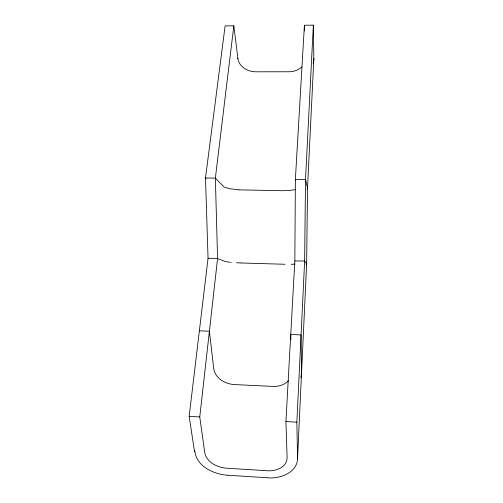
<?xml version="1.0" encoding="UTF-8"?>
<svg xmlns="http://www.w3.org/2000/svg" width="503" height="503" viewBox="0 0 503 503"><rect width="100%" height="100%" fill="white"/><g stroke="black" fill="none" stroke-linecap="round" stroke-linejoin="round"><path stroke-width="0.75" d="M267.596 477.762C279.542 479.114 297.55 472.719 297.562 458.308L306.641 263.855L307.528 187.965L313.847 58.486L313.344 25.15L304.409 25.225L295.374 179.401L294.846 260.755L285.918 421.577L287.112 457.636C287.081 467.444 275.443 471.55 267.181 470.726L226.759 468.224C217.579 467.601 206.739 462.559 204.752 452.719L199.76 416.924L217.573 258.548L215.359 178.144L233.832 25.829L225.118 25.905L205.501 177.987L208.047 258.272L189.153 416.352L194.567 451.845M297.562 458.308L296.858 422.168L304.636 261.032L305.516 179.565L313.344 25.15M194.78 450.562C195.925 466.092 213.574 474.323 227.557 475.241M300.869 377.847L301.555 372.798M288.515 380.639C284.591 384.996 278.429 386.694 272.72 386.411L234.417 384.556C225.319 384.154 215.165 378.319 213.718 368.661L209.399 331.219L199.377 330.817M307.031 189.103L307.547 188.065L305.516 179.565L295.374 179.401L295.519 179.867M295.519 189.562L290.35 190.398L283.302 190.725L239.315 189.864M306.05 264.257L306.641 263.855L304.636 261.032L295.022 260.944M295.028 264.119L292.01 264.245M291.79 264.251L291.444 264.257M237.416 58.738L237.938 58.732A16.895 13.285 9.1 0 0 255.97 71.803L289.024 71.766A16.97 13.436 4.5 0 0 301.787 66.918M313.312 58.486L313.847 58.486A25.439 19.321 4.1 0 1 313.13 63.202M285.056 264.264L241.163 262.981M241.019 262.975L236.347 262.736M189.153 416.352L199.76 416.924M285.918 421.577L296.858 422.168M227.683 475.247L267.439 477.756M239.019 189.845L238.435 189.801M238.139 189.782L229.582 188.7L224.225 187.141L215.359 178.144L205.501 177.987L206.073 178.546M231.292 262.365L230.946 262.333M230.066 262.252L229.651 262.208M229.148 262.157L225.306 261.547L217.573 258.548L208.047 258.272L208.349 258.385M233.832 25.829L237.938 58.732M304.409 25.225L304.567 30.991M290.879 339.795L290.753 334.489L301.071 334.904L301.555 372.717"/></g></svg>
